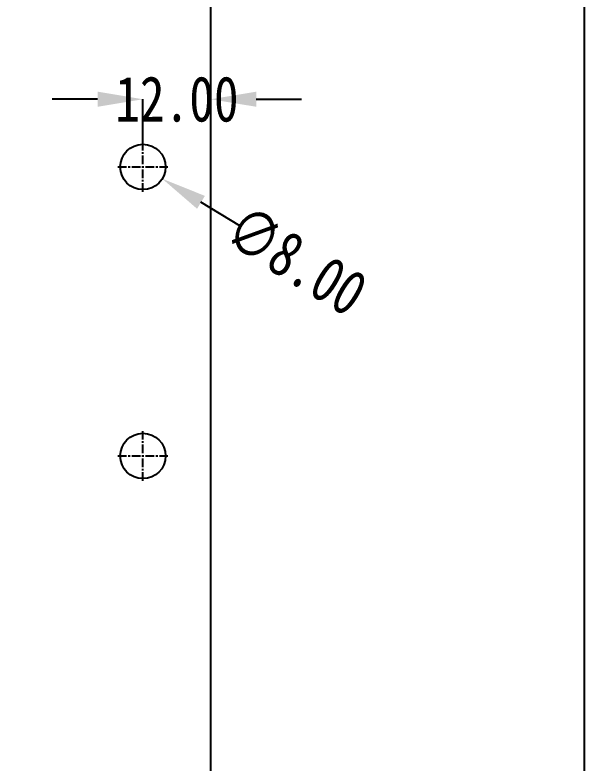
# Model space of a CAD drawing. Header units: millimetres. Extents: x 1188 to 10032, y -1727 to 798.
# Drawn here: x 3681.7 to 3782.1, y -785.3 to -653.3 of the extents above; entities that cross this region are included whole.
import ezdxf

# ---------------------------------------------------------------- set-up
doc = ezdxf.new("R2010")
doc.units = ezdxf.units.MM
doc.header["$LTSCALE"] = 16.335
doc.header["$PDMODE"] = 3
doc.header["$PDSIZE"] = 0.3125
doc.linetypes.add('CENTER', pattern=[0.6, 0.375, -0.075, 0.075, -0.075])
doc.layers.get('0').update_dxf_attribs({"linetype": 'CONTINUOUS'})
doc.layers.get('Defpoints').update_dxf_attribs({"linetype": 'CONTINUOUS'})
doc.styles.get("Standard").update_dxf_attribs({"font": 'txt', "width": 0.8})
doc.dimstyles.new('11', dxfattribs={"dimtxt": 8, "dimasz": 8, "dimexe": 0, "dimexo": 0, "dimgap": 0, "dimtad": 0, "dimzin": 0, "dimdsep": 46, "dimtxsty": 'Standard', "dimcen": 0, "dimclrd": 4, "dimclre": 4, "dimclrt": 6, "dimazin": 0, "dimtfac": 1, "dimtofl": 0, "dimtmove": 0, "dimatfit": 3, "dimfxl": 0, "dimtolj": 1, "dimtzin": 0, "dimarcsym": 0})

# ---------------------------------------------------------------- blocks, each defined once
blk = doc.blocks.new('*D174')
at = {"color": 4, "lineweight": -2, "transparency": 16777216}
blk.add_line((3721.32, -690.54), (3714.49, -686.38), dxfattribs=at)
at = {"color": 4, "transparency": 16777216}
blk.add_solid([(3715.18, -685.24), (3713.8, -687.52), (3707.65, -682.22)], dxfattribs=at)
at = {"layer": 'Defpoints', "color": 0, "transparency": 16777216}
for p in [(3700.82, -678.06), (3707.65, -682.22)]:
    blk.add_point(p, dxfattribs=at)
at = {"color": 6, "transparency": 16777216, "insert": (3731.35, -696.63), "char_height": 8, "attachment_point": 5, "rotation": 328.6873}
blk.add_mtext('\\A1;∅8.00', dxfattribs=at)
blk = doc.blocks.new('*D175')
at = {"color": 4, "lineweight": -2, "transparency": 16777216}
for p, q in [((3696.24, -668.19), (3688.24, -668.19)), ((3704.24, -675.74), (3704.24, -668.19)), ((3716.24, -675.74), (3716.24, -668.19)), ((3724.24, -668.19), (3732.24, -668.19))]:
    blk.add_line(p, q, dxfattribs=at)
at = {"color": 4, "transparency": 16777216}
for points in [[(3696.24, -666.85), (3696.24, -669.52), (3704.24, -668.19)], [(3724.24, -666.85), (3724.24, -669.52), (3716.24, -668.19)]]:
    blk.add_solid(points, dxfattribs=at)
at = {"layer": 'Defpoints', "color": 0, "transparency": 16777216}
for p in [(3716.24, -668.19), (3704.24, -675.74), (3716.24, -675.74)]:
    blk.add_point(p, dxfattribs=at)
at = {"color": 6, "transparency": 16777216, "insert": (3710.24, -668.19), "char_height": 8, "attachment_point": 5}
blk.add_mtext('\\A1;12.00', dxfattribs=at)

msp = doc.modelspace()

# ---------------------------------------------------------------- linework, layer by layer
at = {"color": 7, "linetype": 'Continuous'}
msp.add_line((3716.236, -846.141), (3716.236, -606.141), dxfattribs=at)
at = {"color": 1, "linetype": 'CENTER', "ltscale": 0.248791}
for p, q in [((3704.236, -684.541), (3704.236, -675.741)), ((3699.836, -680.141), (3708.636, -680.141)), ((3704.236, -735.541), (3704.236, -726.741)), ((3699.836, -731.141), (3708.636, -731.141))]:
    msp.add_line(p, q, dxfattribs=at)
msp.add_lwpolyline([(3148.615, -547.843), (3782.097, -547.843), (3782.097, -924.831), (3148.615, -924.831)], close=True)
for centre in [(3704.236, -680.141), (3704.236, -731.141)]:
    msp.add_circle(centre, 4)

# ---------------------------------------------------------------- dimensions: what is measured, and where the dimension line sits
dim = msp.add_linear_dim(base=(3716.236, -668.187), p1=(3704.236, -675.741), p2=(3716.236, -675.741), dimstyle='11')
dim.commit()
dim.dimension.update_dxf_attribs({"geometry": '*D175', "text_midpoint": (3710.236, -668.187), "dimtype": 160})
dim = msp.add_diameter_dim_2p(p1=(3700.819, -678.062), p2=(3707.654, -682.22), dimstyle='11')
dim.commit()
dim.dimension.update_dxf_attribs({"geometry": '*D174', "text_midpoint": (3731.348, -696.633)})

doc.saveas('drawing.dxf')
